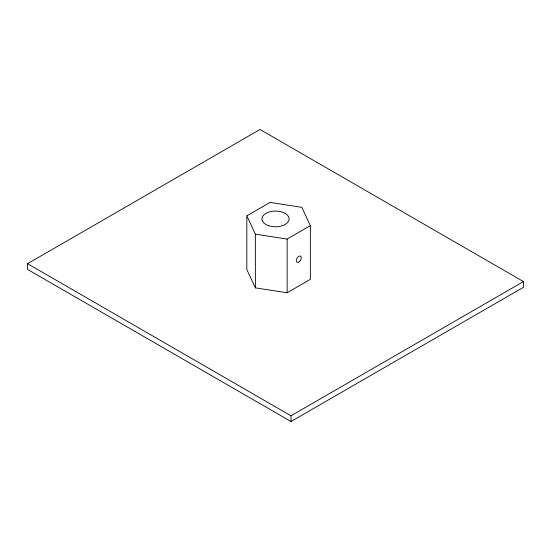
<?xml version="1.0" encoding="UTF-8"?>
<svg xmlns="http://www.w3.org/2000/svg" width="551" height="551" viewBox="0 0 551 551"><rect width="100%" height="100%" fill="white"/><g stroke="black" fill="none" stroke-linecap="round" stroke-linejoin="round"><path stroke-width="0.83" d="M246.834 215.847L270.059 202.417L301.824 207.307L310.365 225.635L310.365 279.323L287.14 292.753L255.375 287.863L246.834 269.529L246.834 215.847L255.375 234.175L255.375 287.863M255.375 234.175L287.14 239.072L310.365 225.635M27.55 263.688L260.003 129.485L523.45 281.582L523.45 287.312L290.997 421.515L27.55 269.418L27.55 263.688L290.997 415.791L523.45 281.582M290.997 415.791L290.997 421.515M287.14 239.072L287.14 292.753M268.702 225.724A13.589 7.845 0 0 0 289.089 218.933A13.589 7.845 0 0 0 268.702 212.135A13.589 7.845 0 0 0 268.702 225.724M299.413 261.58A3.506 2.025 -60 0 0 300.522 256.146A3.506 2.025 -60 0 0 296.383 259.824A3.506 2.025 -60 0 0 299.413 261.58"/></g></svg>
